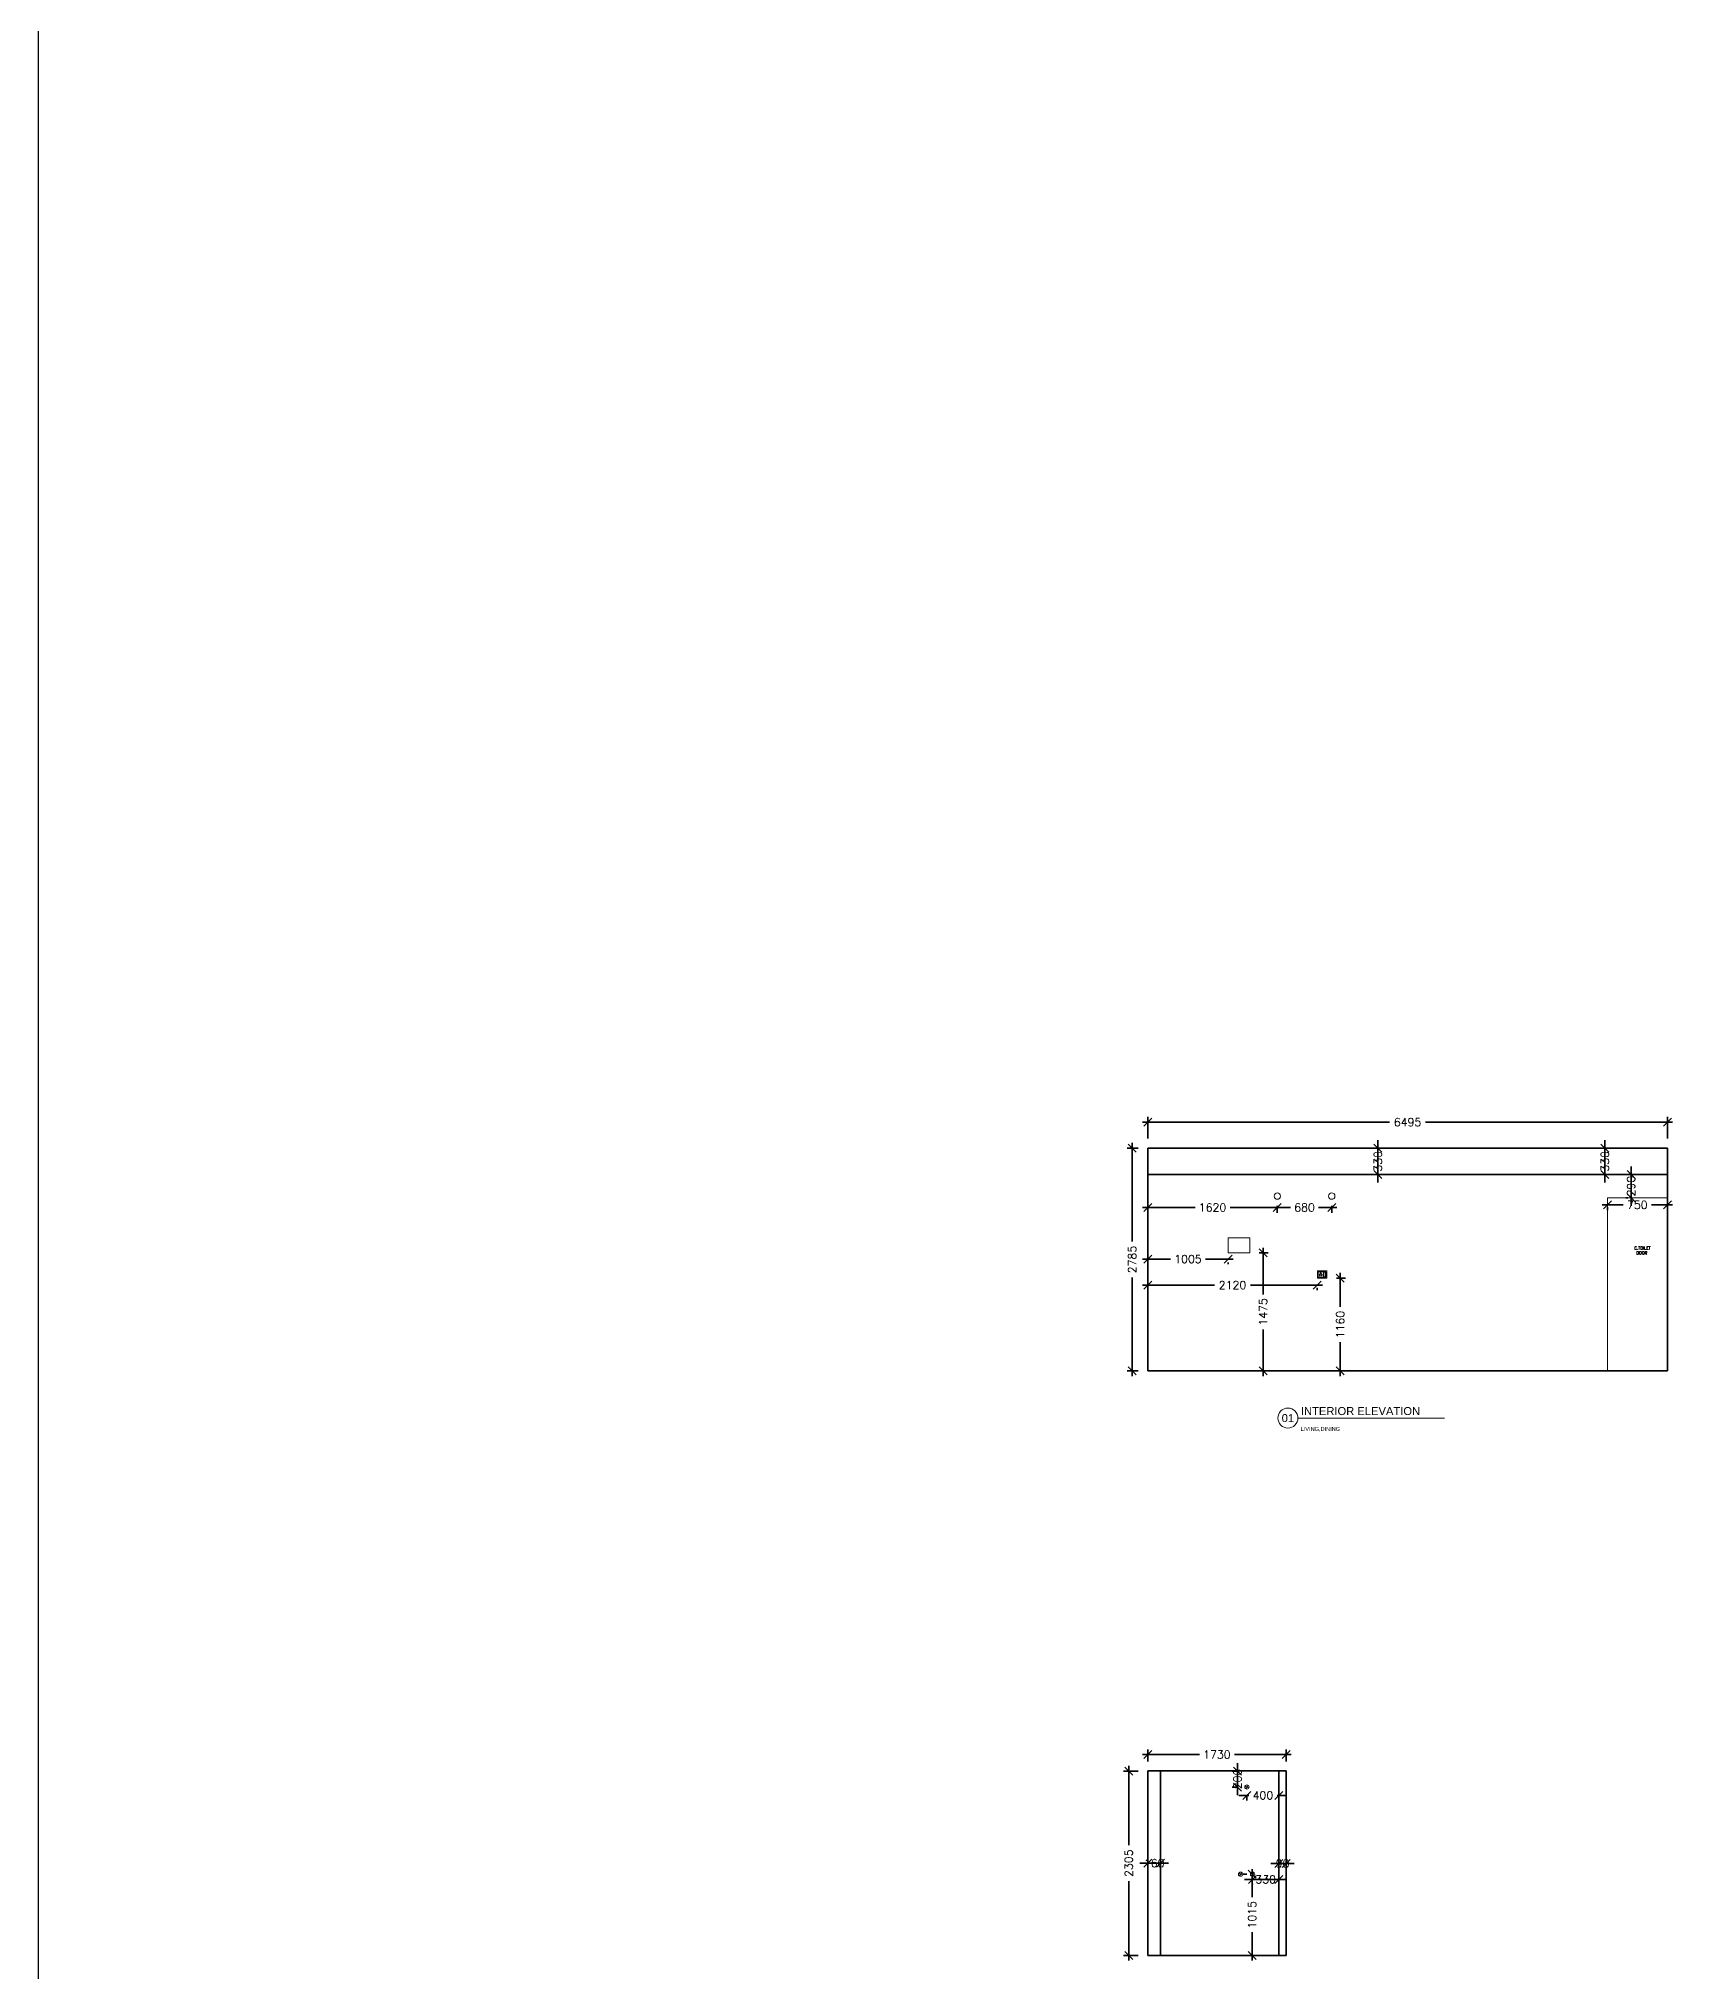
# Model space of a CAD drawing. Header units: millimetres. Extents: x -9330 to 74540, y -13540 to 80317.
# Drawn here: x -9330 to 11128, y 32005 to 56161 of the extents above; entities that cross this region are included whole.
import ezdxf
from ezdxf.enums import TextEntityAlignment as Align

# ---------------------------------------------------------------- set-up
doc = ezdxf.new("R2010")
doc.units = ezdxf.units.MM
for name, color, linetype, lineweight in [('ELIVATION', 255, 'Continuous', 18), ('LS_DR_Door', 34, 'Continuous', 5), ('LS_DR_ELECTRICAL', 1, 'Continuous', 0), ('LS_DR_Elivation', 7, 'Continuous', 35), ('LS_DR_Plumbing', 5, 'Continuous', 5), ('LS_DR_Symbol', 6, 'Continuous', 0)]:
    doc.layers.add(name, color=color, linetype=linetype, lineweight=lineweight)
doc.layers.add('LS_DR_TEXT', color=7, linetype='Continuous')
doc.styles.add('ROMANS', font='romans.shx')
doc.styles.get("Standard").update_dxf_attribs({"font": 'arial.ttf'})
doc.dimstyles.new('MD50', dxfattribs={"dimscale": 50, "dimtxt": 1.9, "dimasz": 1.3, "dimexe": 1.3, "dimexo": 2.38, "dimgap": 1, "dimtad": 1, "dimdec": 0, "dimzin": 3, "dimdsep": 46, "dimtxsty": 'ROMANS', "dimblk": 'OBLIQUE', "dimcen": -1.9, "dimdle": 1.3, "dimclrd": 150, "dimclre": 150, "dimclrt": 256, "dimadec": 0, "dimazin": 0, "dimtfac": 1, "dimtdec": 0, "dimtix": 1, "dimtmove": 2, "dimatfit": 3, "dimfxl": 1, "dimtolj": 1, "dimtzin": 3, "dimarcsym": 0})

# ---------------------------------------------------------------- blocks, each defined once
blk = doc.blocks.new('_Oblique')
at = {"color": 0, "linetype": 'ByBlock', "lineweight": -2}
blk.add_line((-0.5, -0.5), (0.5, 0.5), dxfattribs=at)
blk = doc.blocks.new('*D377')
at = {"layer": 'Defpoints', "color": 0, "ltscale": 0.25, "transparency": 16777216}
for p in [(4533, 42619), (4533, 42294), (11028, 42294)]:
    blk.add_point(p, dxfattribs=at)
at = {"layer": 'LS_DR_Elivation', "color": 5, "ltscale": 0.25, "transparency": 16777216}
for p, q in [((4468, 42619), (7557, 42619)), ((11093, 42619), (8004, 42619))]:
    blk.add_line(p, q, dxfattribs=at)
at = {"layer": 'LS_DR_Elivation', "color": 8, "ltscale": 0.25, "transparency": 16777216}
for p, q in [((4533, 42413), (4533, 42684)), ((11028, 42413), (11028, 42684))]:
    blk.add_line(p, q, dxfattribs=at)
at = {"layer": 'LS_DR_Elivation', "color": 5, "ltscale": 0.25, "transparency": 16777216, "xscale": 100, "yscale": 100, "zscale": 100, "rotation": 180}
blk.add_blockref('_Oblique', (4533, 42619), dxfattribs=at)
at = {"layer": 'LS_DR_Elivation', "color": 5, "ltscale": 0.25, "transparency": 16777216, "xscale": 100, "yscale": 100, "zscale": 100}
blk.add_blockref('_Oblique', (11028, 42619), dxfattribs=at)
at = {"layer": 'LS_DR_Elivation', "color": 1, "ltscale": 0.25, "transparency": 16777216, "insert": (7781, 42619), "char_height": 100, "attachment_point": 5, "style": 'ROMANS'}
blk.add_mtext('\\A1;6495', dxfattribs=at)
blk = doc.blocks.new('*D378')
at = {"layer": 'Defpoints', "color": 0, "ltscale": 0.25, "transparency": 16777216}
for p in [(4533, 42294), (4339, 39509), (4533, 39509)]:
    blk.add_point(p, dxfattribs=at)
at = {"layer": 'LS_DR_Elivation', "color": 8, "ltscale": 0.25, "transparency": 16777216}
for p, q in [((4414, 42294), (4274, 42294)), ((4414, 39509), (4274, 39509))]:
    blk.add_line(p, q, dxfattribs=at)
at = {"layer": 'LS_DR_Elivation', "color": 5, "ltscale": 0.25, "transparency": 16777216}
for p, q in [((4339, 42359), (4339, 41128)), ((4339, 39444), (4339, 40676))]:
    blk.add_line(p, q, dxfattribs=at)
at = {"layer": 'LS_DR_Elivation', "color": 5, "ltscale": 0.25, "transparency": 16777216, "xscale": 100, "yscale": 100, "zscale": 100}
for p, rotation in [((4339, 42294), 90), ((4339, 39509), 270)]:
    blk.add_blockref('_Oblique', p, dxfattribs=dict(at, rotation=rotation))
at = {"layer": 'LS_DR_Elivation', "color": 1, "ltscale": 0.25, "transparency": 16777216, "insert": (4339, 40902), "char_height": 100, "attachment_point": 5, "rotation": 90, "style": 'ROMANS'}
blk.add_mtext('\\A1;2785', dxfattribs=at)
blk = doc.blocks.new('*U6')
at = {"linetype": 'Continuous'}
blk.add_line((5, 0), (78.33, 0), dxfattribs=at)
blk.add_circle((0, 0), 5, dxfattribs=at)
at = {"color": 7}
blk.add_attdef('88', text='', height=4, dxfattribs=at).set_placement((0, 0), align=Align.MIDDLE_CENTER)
for tag, p, height in [('LABELNAME', (6.5, 1.5), 4), ('DES.LINE.01', (6.37, -3.27), 2), ('DES.LINE.02', (6.37, -6.39), 2)]:
    blk.add_attdef(tag, p, '', height=height, dxfattribs=at)
blk = doc.blocks.new('*D323')
at = {"layer": 'Defpoints', "color": 0, "ltscale": 0.25, "transparency": 16777216}
for p in [(10574, 41964), (10653, 41964), (10653, 41674)]:
    blk.add_point(p, dxfattribs=at)
at = {"layer": 'LS_DR_Elivation', "color": 5, "ltscale": 0.25, "transparency": 16777216}
for p, q in [((10574, 41964), (10574, 42064)), ((10574, 41674), (10574, 41964)), ((10574, 41674), (10574, 41574))]:
    blk.add_line(p, q, dxfattribs=at)
at = {"layer": 'LS_DR_Elivation', "color": 8, "ltscale": 0.25, "transparency": 16777216}
for p, q in [((10534, 41964), (10509, 41964)), ((10534, 41674), (10509, 41674))]:
    blk.add_line(p, q, dxfattribs=at)
at = {"layer": 'LS_DR_Elivation', "color": 5, "ltscale": 0.25, "transparency": 16777216, "xscale": 100, "yscale": 100, "zscale": 100}
for p, rotation in [((10574, 41964), 270), ((10574, 41674), 90)]:
    blk.add_blockref('_Oblique', p, dxfattribs=dict(at, rotation=rotation))
at = {"layer": 'LS_DR_Elivation', "color": 1, "ltscale": 0.25, "transparency": 16777216, "insert": (10574, 41819), "char_height": 100, "attachment_point": 5, "rotation": 90, "style": 'ROMANS'}
blk.add_mtext('\\A1;290', dxfattribs=at)
blk = doc.blocks.new('*D324')
at = {"layer": 'Defpoints', "color": 0, "ltscale": 0.25, "transparency": 16777216}
for p in [(10248, 42294), (10396, 42294), (10396, 41964)]:
    blk.add_point(p, dxfattribs=at)
at = {"layer": 'LS_DR_Elivation', "color": 8, "ltscale": 0.25, "transparency": 16777216}
for p, q in [((10277, 42294), (10183, 42294)), ((10277, 41964), (10183, 41964))]:
    blk.add_line(p, q, dxfattribs=at)
at = {"layer": 'LS_DR_Elivation', "color": 5, "ltscale": 0.25, "transparency": 16777216}
for p, q in [((10248, 42294), (10248, 42394)), ((10248, 41964), (10248, 42294)), ((10248, 41964), (10248, 41864))]:
    blk.add_line(p, q, dxfattribs=at)
at = {"layer": 'LS_DR_Elivation', "color": 5, "ltscale": 0.25, "transparency": 16777216, "xscale": 100, "yscale": 100, "zscale": 100}
for p, rotation in [((10248, 42294), 270), ((10248, 41964), 90)]:
    blk.add_blockref('_Oblique', p, dxfattribs=dict(at, rotation=rotation))
at = {"layer": 'LS_DR_Elivation', "color": 1, "ltscale": 0.25, "transparency": 16777216, "insert": (10248, 42129), "char_height": 100, "attachment_point": 5, "rotation": 90, "style": 'ROMANS'}
blk.add_mtext('\\A1;330', dxfattribs=at)
blk = doc.blocks.new('*D325')
at = {"layer": 'Defpoints', "color": 0, "ltscale": 0.25, "transparency": 16777216}
for p in [(10278, 41674), (10278, 41585), (11028, 41674)]:
    blk.add_point(p, dxfattribs=at)
at = {"layer": 'LS_DR_Elivation', "color": 5, "ltscale": 0.25, "transparency": 16777216}
for p, q in [((10213, 41585), (10475, 41585)), ((11093, 41585), (10832, 41585))]:
    blk.add_line(p, q, dxfattribs=at)
at = {"layer": 'LS_DR_Elivation', "color": 8, "ltscale": 0.25, "transparency": 16777216}
for p, q in [((10278, 41555), (10278, 41520)), ((11028, 41555), (11028, 41520))]:
    blk.add_line(p, q, dxfattribs=at)
at = {"layer": 'LS_DR_Elivation', "color": 5, "ltscale": 0.25, "transparency": 16777216, "xscale": 100, "yscale": 100, "zscale": 100, "rotation": 180}
blk.add_blockref('_Oblique', (10278, 41585), dxfattribs=at)
at = {"layer": 'LS_DR_Elivation', "color": 5, "ltscale": 0.25, "transparency": 16777216, "xscale": 100, "yscale": 100, "zscale": 100}
blk.add_blockref('_Oblique', (11028, 41585), dxfattribs=at)
at = {"layer": 'LS_DR_Elivation', "color": 1, "ltscale": 0.25, "transparency": 16777216, "insert": (10653, 41585), "char_height": 100, "attachment_point": 5, "style": 'ROMANS'}
blk.add_mtext('\\A1;750', dxfattribs=at)
blk = doc.blocks.new('15 amps socket')
at = {"layer": 'ELIVATION', "color": 1}
for p, q in [((27, -46), (30, -46)), ((30, -52), (27, -52)), ((30, -46), (30, -52)), ((52, -46), (49, -46)), ((49, -46), (49, -52)), ((49, -52), (52, -52))]:
    blk.add_line(p, q, dxfattribs=at)
blk.add_lwpolyline([(7, -4), (73, -4), (73, -70), (7, -70)], close=True, dxfattribs=at)
for centre, radius in [((26, -37), 3.64), ((53, -37), 3.04)]:
    blk.add_circle(centre, radius, dxfattribs=at)
for centre, radius, start, end in [((27, -49), 3.35, 85.0209, 274.9791), ((39, -22), 6.07, 298.955, 241.045), ((39, -30), 3.59, 144.944, 35.056), ((52, -49), 3.35, 265.0209, 94.9791)]:
    blk.add_arc(centre, radius, start, end, dxfattribs=at)
blk = doc.blocks.new('SWITCH')
at = {"layer": 'LS_DR_ELECTRICAL', "ltscale": 0.25}
for p, q in [((533533, 100225), (533505, 100225)), ((533505, 100159), (533505, 100225)), ((533533, 100159), (533505, 100159)), ((533529, 100221), (533509, 100221)), ((533509, 100163), (533509, 100221)), ((533529, 100163), (533509, 100163)), ((533529, 100221), (533529, 100163)), ((533533, 100225), (533533, 100159))]:
    blk.add_line(p, q, dxfattribs=at)
blk = doc.blocks.new('*D326')
at = {"layer": 'Defpoints', "color": 0, "ltscale": 0.25, "transparency": 16777216}
for p in [(7409, 42294), (7409, 42294), (7409, 41964)]:
    blk.add_point(p, dxfattribs=at)
at = {"layer": 'LS_DR_Elivation', "color": 8, "ltscale": 0.25, "transparency": 16777216}
for p, q in [((7290, 42294), (7344, 42294)), ((7290, 41964), (7344, 41964))]:
    blk.add_line(p, q, dxfattribs=at)
at = {"layer": 'LS_DR_Elivation', "color": 5, "ltscale": 0.25, "transparency": 16777216}
for p, q in [((7409, 42294), (7409, 42394)), ((7409, 41964), (7409, 42294)), ((7409, 41964), (7409, 41864))]:
    blk.add_line(p, q, dxfattribs=at)
at = {"layer": 'LS_DR_Elivation', "color": 5, "ltscale": 0.25, "transparency": 16777216, "xscale": 100, "yscale": 100, "zscale": 100}
for p, rotation in [((7409, 42294), 270), ((7409, 41964), 90)]:
    blk.add_blockref('_Oblique', p, dxfattribs=dict(at, rotation=rotation))
at = {"layer": 'LS_DR_Elivation', "color": 1, "ltscale": 0.25, "transparency": 16777216, "insert": (7409, 42129), "char_height": 100, "attachment_point": 5, "rotation": 90, "style": 'ROMANS'}
blk.add_mtext('\\A1;330', dxfattribs=at)
blk = doc.blocks.new('*D327')
at = {"layer": 'Defpoints', "color": 0, "ltscale": 0.25, "transparency": 16777216}
for p in [(4533, 41744), (6153, 41694), (6153, 41552)]:
    blk.add_point(p, dxfattribs=at)
at = {"layer": 'LS_DR_Elivation', "color": 5, "ltscale": 0.25, "transparency": 16777216}
for p, q in [((4468, 41552), (5124, 41552)), ((6218, 41552), (5562, 41552))]:
    blk.add_line(p, q, dxfattribs=at)
at = {"layer": 'LS_DR_Elivation', "color": 8, "ltscale": 0.25, "transparency": 16777216}
for p, q in [((4533, 41625), (4533, 41487)), ((6153, 41575), (6153, 41487))]:
    blk.add_line(p, q, dxfattribs=at)
at = {"layer": 'LS_DR_Elivation', "color": 5, "ltscale": 0.25, "transparency": 16777216, "xscale": 100, "yscale": 100, "zscale": 100, "rotation": 180}
blk.add_blockref('_Oblique', (4533, 41552), dxfattribs=at)
at = {"layer": 'LS_DR_Elivation', "color": 5, "ltscale": 0.25, "transparency": 16777216, "xscale": 100, "yscale": 100, "zscale": 100}
blk.add_blockref('_Oblique', (6153, 41552), dxfattribs=at)
at = {"layer": 'LS_DR_Elivation', "color": 1, "ltscale": 0.25, "transparency": 16777216, "insert": (5343, 41552), "char_height": 100, "attachment_point": 5, "style": 'ROMANS'}
blk.add_mtext('\\A1;1620', dxfattribs=at)
blk = doc.blocks.new('*D328')
at = {"layer": 'Defpoints', "color": 0, "ltscale": 0.25, "transparency": 16777216}
for p in [(6153, 41694), (6833, 41694), (6833, 41552)]:
    blk.add_point(p, dxfattribs=at)
at = {"layer": 'LS_DR_Elivation', "color": 5, "ltscale": 0.25, "transparency": 16777216}
for p, q in [((6088, 41552), (6317, 41552)), ((6898, 41552), (6669, 41552))]:
    blk.add_line(p, q, dxfattribs=at)
at = {"layer": 'LS_DR_Elivation', "color": 8, "ltscale": 0.25, "transparency": 16777216}
for p, q in [((6153, 41575), (6153, 41487)), ((6833, 41575), (6833, 41487))]:
    blk.add_line(p, q, dxfattribs=at)
at = {"layer": 'LS_DR_Elivation', "color": 5, "ltscale": 0.25, "transparency": 16777216, "xscale": 100, "yscale": 100, "zscale": 100, "rotation": 180}
blk.add_blockref('_Oblique', (6153, 41552), dxfattribs=at)
at = {"layer": 'LS_DR_Elivation', "color": 5, "ltscale": 0.25, "transparency": 16777216, "xscale": 100, "yscale": 100, "zscale": 100}
blk.add_blockref('_Oblique', (6833, 41552), dxfattribs=at)
at = {"layer": 'LS_DR_Elivation', "color": 1, "ltscale": 0.25, "transparency": 16777216, "insert": (6493, 41552), "char_height": 100, "attachment_point": 5, "style": 'ROMANS'}
blk.add_mtext('\\A1;680', dxfattribs=at)
blk = doc.blocks.new('*D329')
at = {"layer": 'Defpoints', "color": 0, "ltscale": 0.25, "transparency": 16777216}
for p in [(4533, 40902), (5538, 40984), (5538, 40908)]:
    blk.add_point(p, dxfattribs=at)
at = {"layer": 'LS_DR_Elivation', "color": 5, "ltscale": 0.25, "transparency": 16777216}
for p, q in [((4468, 40908), (4817, 40908)), ((5603, 40908), (5255, 40908))]:
    blk.add_line(p, q, dxfattribs=at)
at = {"layer": 'LS_DR_Elivation', "color": 8, "ltscale": 0.25, "transparency": 16777216}
for p, q in [((4533, 41021), (4533, 40973)), ((5538, 40865), (5538, 40843))]:
    blk.add_line(p, q, dxfattribs=at)
at = {"layer": 'LS_DR_Elivation', "color": 5, "ltscale": 0.25, "transparency": 16777216, "xscale": 100, "yscale": 100, "zscale": 100, "rotation": 180}
blk.add_blockref('_Oblique', (4533, 40908), dxfattribs=at)
at = {"layer": 'LS_DR_Elivation', "color": 5, "ltscale": 0.25, "transparency": 16777216, "xscale": 100, "yscale": 100, "zscale": 100}
blk.add_blockref('_Oblique', (5538, 40908), dxfattribs=at)
at = {"layer": 'LS_DR_Elivation', "color": 1, "ltscale": 0.25, "transparency": 16777216, "insert": (5036, 40908), "char_height": 100, "attachment_point": 5, "style": 'ROMANS'}
blk.add_mtext('\\A1;1005', dxfattribs=at)
blk = doc.blocks.new('*D330')
at = {"layer": 'Defpoints', "color": 0, "ltscale": 0.25, "transparency": 16777216}
for p in [(5808, 40984), (5808, 39509), (5974, 39509)]:
    blk.add_point(p, dxfattribs=at)
at = {"layer": 'LS_DR_Elivation', "color": 8, "ltscale": 0.25, "transparency": 16777216}
for p, q in [((5927, 40984), (6039, 40984)), ((5927, 39509), (6039, 39509))]:
    blk.add_line(p, q, dxfattribs=at)
at = {"layer": 'LS_DR_Elivation', "color": 5, "ltscale": 0.25, "transparency": 16777216}
for p, q in [((5974, 41049), (5974, 40466)), ((5974, 39444), (5974, 40028))]:
    blk.add_line(p, q, dxfattribs=at)
at = {"layer": 'LS_DR_Elivation', "color": 5, "ltscale": 0.25, "transparency": 16777216, "xscale": 100, "yscale": 100, "zscale": 100}
for p, rotation in [((5974, 40984), 90), ((5974, 39509), 270)]:
    blk.add_blockref('_Oblique', p, dxfattribs=dict(at, rotation=rotation))
at = {"layer": 'LS_DR_Elivation', "color": 1, "ltscale": 0.25, "transparency": 16777216, "insert": (5974, 40247), "char_height": 100, "attachment_point": 5, "rotation": 90, "style": 'ROMANS'}
blk.add_mtext('\\A1;1475', dxfattribs=at)
blk = doc.blocks.new('*D331')
at = {"layer": 'Defpoints', "color": 0, "ltscale": 0.25, "transparency": 16777216}
for p in [(4533, 40669), (4533, 40582), (6653, 40669)]:
    blk.add_point(p, dxfattribs=at)
at = {"layer": 'LS_DR_Elivation', "color": 5, "ltscale": 0.25, "transparency": 16777216}
for p, q in [((4468, 40582), (5367, 40582)), ((6718, 40582), (5819, 40582))]:
    blk.add_line(p, q, dxfattribs=at)
at = {"layer": 'LS_DR_Elivation', "color": 8, "ltscale": 0.25, "transparency": 16777216}
for p, q in [((4533, 40550), (4533, 40517)), ((6653, 40550), (6653, 40517))]:
    blk.add_line(p, q, dxfattribs=at)
at = {"layer": 'LS_DR_Elivation', "color": 5, "ltscale": 0.25, "transparency": 16777216, "xscale": 100, "yscale": 100, "zscale": 100, "rotation": 180}
blk.add_blockref('_Oblique', (4533, 40582), dxfattribs=at)
at = {"layer": 'LS_DR_Elivation', "color": 5, "ltscale": 0.25, "transparency": 16777216, "xscale": 100, "yscale": 100, "zscale": 100}
blk.add_blockref('_Oblique', (6653, 40582), dxfattribs=at)
at = {"layer": 'LS_DR_Elivation', "color": 1, "ltscale": 0.25, "transparency": 16777216, "insert": (5593, 40582), "char_height": 100, "attachment_point": 5, "style": 'ROMANS'}
blk.add_mtext('\\A1;2120', dxfattribs=at)
blk = doc.blocks.new('*D332')
at = {"layer": 'Defpoints', "color": 0, "ltscale": 0.25, "transparency": 16777216}
for p in [(6773, 40669), (6773, 39509), (6939, 39509)]:
    blk.add_point(p, dxfattribs=at)
at = {"layer": 'LS_DR_Elivation', "color": 8, "ltscale": 0.25, "transparency": 16777216}
for p, q in [((6892, 40669), (7004, 40669)), ((6892, 39509), (7004, 39509))]:
    blk.add_line(p, q, dxfattribs=at)
at = {"layer": 'LS_DR_Elivation', "color": 5, "ltscale": 0.25, "transparency": 16777216}
for p, q in [((6939, 40734), (6939, 40309)), ((6939, 39444), (6939, 39870))]:
    blk.add_line(p, q, dxfattribs=at)
at = {"layer": 'LS_DR_Elivation', "color": 5, "ltscale": 0.25, "transparency": 16777216, "xscale": 100, "yscale": 100, "zscale": 100}
for p, rotation in [((6939, 40669), 90), ((6939, 39509), 270)]:
    blk.add_blockref('_Oblique', p, dxfattribs=dict(at, rotation=rotation))
at = {"layer": 'LS_DR_Elivation', "color": 1, "ltscale": 0.25, "transparency": 16777216, "insert": (6939, 40089), "char_height": 100, "attachment_point": 5, "rotation": 90, "style": 'ROMANS'}
blk.add_mtext('\\A1;1160', dxfattribs=at)
blk = doc.blocks.new('*D318')
at = {"layer": 'Defpoints', "color": 0, "ltscale": 0.25, "transparency": 16777216}
for p in [(6263, 34715), (4533, 34509), (6263, 34509)]:
    blk.add_point(p, dxfattribs=at)
at = {"layer": 'LS_DR_Elivation', "color": 5, "ltscale": 0.25, "transparency": 16777216}
for p, q in [((4468, 34715), (5179, 34715)), ((6328, 34715), (5617, 34715))]:
    blk.add_line(p, q, dxfattribs=at)
at = {"layer": 'LS_DR_Elivation', "color": 8, "ltscale": 0.25, "transparency": 16777216}
for p, q in [((4533, 34628), (4533, 34780)), ((6263, 34628), (6263, 34780))]:
    blk.add_line(p, q, dxfattribs=at)
at = {"layer": 'LS_DR_Elivation', "color": 5, "ltscale": 0.25, "transparency": 16777216, "xscale": 100, "yscale": 100, "zscale": 100, "rotation": 180}
blk.add_blockref('_Oblique', (4533, 34715), dxfattribs=at)
at = {"layer": 'LS_DR_Elivation', "color": 5, "ltscale": 0.25, "transparency": 16777216, "xscale": 100, "yscale": 100, "zscale": 100}
blk.add_blockref('_Oblique', (6263, 34715), dxfattribs=at)
at = {"layer": 'LS_DR_Elivation', "color": 1, "ltscale": 0.25, "transparency": 16777216, "insert": (5398, 34715), "char_height": 100, "attachment_point": 5, "style": 'ROMANS'}
blk.add_mtext('\\A1;1730', dxfattribs=at)
blk = doc.blocks.new('*D319')
at = {"layer": 'Defpoints', "color": 0, "ltscale": 0.25, "transparency": 16777216}
for p in [(4533, 34509), (4295, 32204), (4533, 32204)]:
    blk.add_point(p, dxfattribs=at)
at = {"layer": 'LS_DR_Elivation', "color": 5, "ltscale": 0.25, "transparency": 16777216}
for p, q in [((4295, 34574), (4295, 33583)), ((4295, 32139), (4295, 33131))]:
    blk.add_line(p, q, dxfattribs=at)
at = {"layer": 'LS_DR_Elivation', "color": 8, "ltscale": 0.25, "transparency": 16777216}
for p, q in [((4414, 34509), (4230, 34509)), ((4414, 32204), (4230, 32204))]:
    blk.add_line(p, q, dxfattribs=at)
at = {"layer": 'LS_DR_Elivation', "color": 5, "ltscale": 0.25, "transparency": 16777216, "xscale": 100, "yscale": 100, "zscale": 100}
for p, rotation in [((4295, 34509), 90), ((4295, 32204), 270)]:
    blk.add_blockref('_Oblique', p, dxfattribs=dict(at, rotation=rotation))
at = {"layer": 'LS_DR_Elivation', "color": 1, "ltscale": 0.25, "transparency": 16777216, "insert": (4295, 33357), "char_height": 100, "attachment_point": 5, "rotation": 90, "style": 'ROMANS'}
blk.add_mtext('\\A1;2305', dxfattribs=at)
blk = doc.blocks.new('*D339')
at = {"layer": 'Defpoints', "color": 0, "ltscale": 0.25, "transparency": 16777216}
for p in [(6173, 33352), (6173, 33247), (6263, 33247)]:
    blk.add_point(p, dxfattribs=at)
at = {"layer": 'LS_DR_Elivation', "color": 5, "ltscale": 0.25, "transparency": 16777216}
for p, q in [((6173, 33352), (6073, 33352)), ((6263, 33352), (6173, 33352)), ((6263, 33352), (6363, 33352))]:
    blk.add_line(p, q, dxfattribs=at)
at = {"layer": 'LS_DR_Elivation', "color": 8, "ltscale": 0.25, "transparency": 16777216}
for p, q in [((6173, 33366), (6173, 33417)), ((6263, 33366), (6263, 33417))]:
    blk.add_line(p, q, dxfattribs=at)
at = {"layer": 'LS_DR_Elivation', "color": 5, "ltscale": 0.25, "transparency": 16777216, "xscale": 100, "yscale": 100, "zscale": 100}
blk.add_blockref('_Oblique', (6173, 33352), dxfattribs=at)
at = {"layer": 'LS_DR_Elivation', "color": 5, "ltscale": 0.25, "transparency": 16777216, "xscale": 100, "yscale": 100, "zscale": 100, "rotation": 180}
blk.add_blockref('_Oblique', (6263, 33352), dxfattribs=at)
at = {"layer": 'LS_DR_Elivation', "color": 1, "ltscale": 0.25, "transparency": 16777216, "insert": (6218, 33352), "char_height": 100, "attachment_point": 5, "style": 'ROMANS'}
blk.add_mtext('\\A1;90', dxfattribs=at)
blk = doc.blocks.new('*D341')
at = {"layer": 'Defpoints', "color": 0, "ltscale": 0.25, "transparency": 16777216}
for p in [(5773, 34309), (6173, 34309), (6173, 34205)]:
    blk.add_point(p, dxfattribs=at)
at = {"layer": 'LS_DR_Elivation', "color": 5, "ltscale": 0.25, "transparency": 16777216}
for p, q in [((5773, 34205), (5673, 34205)), ((5773, 34205), (5795, 34205)), ((6173, 34205), (6152, 34205)), ((6173, 34205), (6273, 34205))]:
    blk.add_line(p, q, dxfattribs=at)
at = {"layer": 'LS_DR_Elivation', "color": 8, "ltscale": 0.25, "transparency": 16777216}
for p, q in [((5773, 34190), (5773, 34140)), ((6173, 34190), (6173, 34140))]:
    blk.add_line(p, q, dxfattribs=at)
at = {"layer": 'LS_DR_Elivation', "color": 5, "ltscale": 0.25, "transparency": 16777216, "xscale": 100, "yscale": 100, "zscale": 100}
blk.add_blockref('_Oblique', (5773, 34205), dxfattribs=at)
at = {"layer": 'LS_DR_Elivation', "color": 5, "ltscale": 0.25, "transparency": 16777216, "xscale": 100, "yscale": 100, "zscale": 100, "rotation": 180}
blk.add_blockref('_Oblique', (6173, 34205), dxfattribs=at)
at = {"layer": 'LS_DR_Elivation', "color": 1, "ltscale": 0.25, "transparency": 16777216, "insert": (5973, 34205), "char_height": 100, "attachment_point": 5, "style": 'ROMANS'}
blk.add_mtext('\\A1;400', dxfattribs=at)
blk = doc.blocks.new('*D342')
at = {"layer": 'Defpoints', "color": 0, "ltscale": 0.25, "transparency": 16777216}
for p in [(5655, 34509), (5773, 34509), (5773, 34309)]:
    blk.add_point(p, dxfattribs=at)
at = {"layer": 'LS_DR_Elivation', "color": 5, "ltscale": 0.25, "transparency": 16777216}
for p, q in [((5655, 34509), (5655, 34609)), ((5655, 34309), (5655, 34509)), ((5655, 34309), (5655, 34209))]:
    blk.add_line(p, q, dxfattribs=at)
at = {"layer": 'LS_DR_Elivation', "color": 8, "ltscale": 0.25, "transparency": 16777216}
for p, q in [((5654, 34509), (5590, 34509)), ((5654, 34309), (5590, 34309))]:
    blk.add_line(p, q, dxfattribs=at)
at = {"layer": 'LS_DR_Elivation', "color": 5, "ltscale": 0.25, "transparency": 16777216, "xscale": 100, "yscale": 100, "zscale": 100}
for p, rotation in [((5655, 34509), 270), ((5655, 34309), 90)]:
    blk.add_blockref('_Oblique', p, dxfattribs=dict(at, rotation=rotation))
at = {"layer": 'LS_DR_Elivation', "color": 1, "ltscale": 0.25, "transparency": 16777216, "insert": (5655, 34409), "char_height": 100, "attachment_point": 5, "rotation": 90, "style": 'ROMANS'}
blk.add_mtext('\\A1;200', dxfattribs=at)
blk = doc.blocks.new('*D343')
at = {"layer": 'Defpoints', "color": 0, "ltscale": 0.25, "transparency": 16777216}
for p in [(5843, 33220), (6173, 33220), (6173, 33155)]:
    blk.add_point(p, dxfattribs=at)
at = {"layer": 'LS_DR_Elivation', "color": 5, "ltscale": 0.25, "transparency": 16777216}
for p, q in [((5843, 33155), (5743, 33155)), ((5843, 33155), (6173, 33155)), ((6173, 33155), (6273, 33155))]:
    blk.add_line(p, q, dxfattribs=at)
at = {"layer": 'LS_DR_Elivation', "color": 8, "ltscale": 0.25, "transparency": 16777216}
for p, q in [((5843, 33101), (5843, 33090)), ((6173, 33101), (6173, 33090))]:
    blk.add_line(p, q, dxfattribs=at)
at = {"layer": 'LS_DR_Elivation', "color": 5, "ltscale": 0.25, "transparency": 16777216, "xscale": 100, "yscale": 100, "zscale": 100}
blk.add_blockref('_Oblique', (5843, 33155), dxfattribs=at)
at = {"layer": 'LS_DR_Elivation', "color": 5, "ltscale": 0.25, "transparency": 16777216, "xscale": 100, "yscale": 100, "zscale": 100, "rotation": 180}
blk.add_blockref('_Oblique', (6173, 33155), dxfattribs=at)
at = {"layer": 'LS_DR_Elivation', "color": 1, "ltscale": 0.25, "transparency": 16777216, "insert": (6008, 33155), "char_height": 100, "attachment_point": 5, "style": 'ROMANS'}
blk.add_mtext('\\A1;330', dxfattribs=at)
blk = doc.blocks.new('*D344')
at = {"layer": 'Defpoints', "color": 0, "ltscale": 0.25, "transparency": 16777216}
for p in [(5843, 33219), (5837, 32204), (5843, 32204)]:
    blk.add_point(p, dxfattribs=at)
at = {"layer": 'LS_DR_Elivation', "color": 8, "ltscale": 0.25, "transparency": 16777216}
for p, q in [((5724, 33219), (5772, 33219)), ((5724, 32204), (5772, 32204))]:
    blk.add_line(p, q, dxfattribs=at)
at = {"layer": 'LS_DR_Elivation', "color": 5, "ltscale": 0.25, "transparency": 16777216}
for p, q in [((5837, 33284), (5837, 32931)), ((5837, 32139), (5837, 32493))]:
    blk.add_line(p, q, dxfattribs=at)
at = {"layer": 'LS_DR_Elivation', "color": 5, "ltscale": 0.25, "transparency": 16777216, "xscale": 100, "yscale": 100, "zscale": 100}
for p, rotation in [((5837, 33219), 90), ((5837, 32204), 270)]:
    blk.add_blockref('_Oblique', p, dxfattribs=dict(at, rotation=rotation))
at = {"layer": 'LS_DR_Elivation', "color": 1, "ltscale": 0.25, "transparency": 16777216, "insert": (5837, 32712), "char_height": 100, "attachment_point": 5, "rotation": 90, "style": 'ROMANS'}
blk.add_mtext('\\A1;1015', dxfattribs=at)
blk = doc.blocks.new('*D349')
at = {"layer": 'Defpoints', "color": 0, "ltscale": 0.25, "transparency": 16777216}
for p in [(4533, 33357), (4533, 33357), (4693, 33357)]:
    blk.add_point(p, dxfattribs=at)
at = {"layer": 'LS_DR_Elivation', "color": 5, "ltscale": 0.25, "transparency": 16777216}
for p, q in [((4533, 33357), (4433, 33357)), ((4693, 33357), (4533, 33357)), ((4693, 33357), (4793, 33357))]:
    blk.add_line(p, q, dxfattribs=at)
at = {"layer": 'LS_DR_Elivation', "color": 8, "ltscale": 0.25, "transparency": 16777216}
for p, q in [((4533, 33476), (4533, 33422)), ((4693, 33476), (4693, 33422))]:
    blk.add_line(p, q, dxfattribs=at)
at = {"layer": 'LS_DR_Elivation', "color": 5, "ltscale": 0.25, "transparency": 16777216, "xscale": 100, "yscale": 100, "zscale": 100}
blk.add_blockref('_Oblique', (4533, 33357), dxfattribs=at)
at = {"layer": 'LS_DR_Elivation', "color": 5, "ltscale": 0.25, "transparency": 16777216, "xscale": 100, "yscale": 100, "zscale": 100, "rotation": 180}
blk.add_blockref('_Oblique', (4693, 33357), dxfattribs=at)
at = {"layer": 'LS_DR_Elivation', "color": 1, "ltscale": 0.25, "transparency": 16777216, "insert": (4613, 33357), "char_height": 100, "attachment_point": 5, "style": 'ROMANS'}
blk.add_mtext('\\A1;160', dxfattribs=at)

msp = doc.modelspace()

# ---------------------------------------------------------------- linework, layer by layer
msp.add_lwpolyline([(-9330.2, 80316.8), (74539.8, 80316.8), (74539.8, -13540.1), (-9330.2, -13540.1)], close=True)
at = {"layer": 'LS_DR_Door', "ltscale": 0.25}
for q in [(10278.2, 39509.5), (11028.2, 41674.5)]:
    msp.add_line((10278.2, 41674.5), q, dxfattribs=at)
at = {"layer": 'LS_DR_ELECTRICAL', "ltscale": 0.25}
for p, q in [((5538.2, 40984.5), (5538.2, 41174.5)), ((5538.2, 41174.5), (5808.2, 41174.5)), ((5808.2, 40984.5), (5808.2, 41174.5)), ((5538.2, 40984.5), (5808.2, 40984.5))]:
    msp.add_line(p, q, dxfattribs=at)
msp.add_lwpolyline([(6653.2, 40669.5), (6773.2, 40669.5), (6773.2, 40759.5), (6653.2, 40759.5)], close=True, dxfattribs=at)
msp.add_lwpolyline([(6653.2, 40669.5), (6773.2, 40669.5), (6773.2, 40759.5), (6653.2, 40759.5)], close=True, dxfattribs=at)
msp.add_lwpolyline([(6653.2, 40669.5), (6773.2, 40669.5), (6773.2, 40759.5), (6653.2, 40759.5)], close=True, dxfattribs=at)
msp.add_lwpolyline([(6653.2, 40669.5), (6773.2, 40669.5), (6773.2, 40759.5), (6653.2, 40759.5)], close=True, dxfattribs=at)
at = {"layer": 'LS_DR_ELECTRICAL'}
for centre in [(6153.2, 41694.5), (6833.2, 41694.5)]:
    msp.add_circle(centre, 40, dxfattribs=at)
at = {"layer": 'LS_DR_Elivation', "color": 9, "ltscale": 0.25, "true_color": 0xc7c8ca}
for p, q in [((4533.2, 39509.5), (4533.2, 42294.5)), ((4533.2, 42294.5), (11028.2, 42294.5)), ((11028.2, 42294.5), (11028.2, 39509.5)), ((4533.2, 41964.5), (11028.2, 41964.5)), ((4533.2, 39509.5), (11028.2, 39509.5)), ((4533.2, 32204.5), (4533.2, 34509.5)), ((4533.2, 34509.5), (6263.2, 34509.5)), ((4693.2, 32204.5), (4693.2, 34509.5)), ((6173.2, 34509.5), (6173.2, 32204.5)), ((6263.2, 34509.5), (6263.2, 32204.5)), ((4533.2, 32204.5), (6263.2, 32204.5))]:
    msp.add_line(p, q, dxfattribs=at)
at = {"layer": 'LS_DR_Plumbing', "ltscale": 0.25}
for p, q in [((5797.5, 34298.6), (5749.1, 34321.1)), ((5797.5, 34298.6), (5749.1, 34321.1)), ((5758.6, 34287.1), (5787.7, 34331.8)), ((5758.6, 34287.1), (5787.7, 34331.8)), ((5717.5, 33208.6), (5669.1, 33231.1)), ((5717.5, 33208.6), (5669.1, 33231.1)), ((5678.6, 33197.1), (5707.7, 33241.8)), ((5678.6, 33197.1), (5707.7, 33241.8)), ((5867.5, 33208.6), (5819.1, 33231.1)), ((5867.5, 33208.6), (5819.1, 33231.1)), ((5828.6, 33197.1), (5857.7, 33241.8)), ((5828.6, 33197.1), (5857.7, 33241.8))]:
    msp.add_line(p, q, dxfattribs=at)
at = {"layer": 'LS_DR_Plumbing'}
for centre in [(5773.2, 34309.5), (5773.2, 34309.5), (5693.2, 33219.5), (5693.2, 33219.5), (5843.2, 33219.5), (5843.2, 33219.5)]:
    msp.add_circle(centre, 26.7, dxfattribs=at)

# ---------------------------------------------------------------- block references
at = {"layer": 'LS_DR_ELECTRICAL', "ltscale": 0.25}
for name, p in [('15 amps socket', (6656.5, 40752)), ('15 amps socket', (6656.5, 40752)), ('15 amps socket', (6656.5, 40752)), ('15 amps socket', (6656.5, 40752)), ('SWITCH', (-526774.8, -59476.9)), ('SWITCH', (-526774.8, -59476.9)), ('SWITCH', (-526774.8, -59476.9)), ('SWITCH', (-526774.8, -59476.9))]:
    msp.add_blockref(name, p, dxfattribs=at)
at = {"layer": 'LS_DR_Symbol', "ltscale": 0.25}
ref = msp.add_blockref('*U6', (6285.1, 38920.5), dxfattribs=dict(at, xscale=25, yscale=25, zscale=25))
ref.add_attrib('88', '01', dxfattribs={"layer": '0', "color": 7, "height": 100}).set_placement((6285.1, 38920.5), align=Align.MIDDLE_CENTER)
ref.add_attrib('LABELNAME', 'INTERIOR ELEVATION ', (6447.6, 38958), dxfattribs={"layer": '0', "color": 7, "height": 100})
ref.add_attrib('DES.LINE.01', 'LIVING,DINING', (6444.5, 38759.5), dxfattribs={"layer": '0', "color": 7, "height": 50})

# ---------------------------------------------------------------- texts
at = {"layer": 'LS_DR_TEXT', "ltscale": 0.25, "insert": (10590.4, 41064.3), "char_height": 36.9, "attachment_point": 1, "style": 'ROMANS'}
msp.add_mtext_dynamic_manual_height_columns(' C.TOILET\\P  DOOR', width=464.446, gutter_width=359.4, heights=[0], dxfattribs=at)

# ---------------------------------------------------------------- dimensions: what is measured, and where the dimension line sits
at = {"layer": 'LS_DR_Elivation', "color": 9, "ltscale": 0.25, "true_color": 0xc7c8ca}
for base, p1, p2, picture, middle in [((4533.2, 42619.5), (11028.2, 42294.5), (4533.2, 42294.5), '*D377', (7780.7, 42619.5)), ((6153.2, 41552.5), (4533.2, 41743.8), (6153.2, 41694.5), '*D327', (5343.2, 41552.5)), ((6833.2, 41552.5), (6153.2, 41694.5), (6833.2, 41694.5), '*D328', (6493.2, 41552.5)), ((10278.2, 41585.5), (11028.2, 41674.5), (10278.2, 41674.5), '*D325', (10653.2, 41585.5)), ((5538.2, 40908.5), (4533.2, 40902), (5538.2, 40984.5), '*D329', (5035.7, 40908.5)), ((4533.2, 40582.5), (6653.2, 40669.5), (4533.2, 40669.5), '*D331', (5593.2, 40582.5)), ((6263.2, 34715.5), (4533.2, 34509.5), (6263.2, 34509.5), '*D318', (5398.2, 34715.5)), ((6173.2, 34205), (5773.2, 34309.5), (6173.2, 34309.5), '*D341', (5973.2, 34205)), ((4533.2, 33357), (4693.2, 33357), (4533.2, 33357), '*D349', (4613.2, 33357)), ((6173.2, 33352), (6263.2, 33247.5), (6173.2, 33247.5), '*D339', (6218.2, 33352)), ((6173.2, 33155), (5843.3, 33219.8), (6173.2, 33219.8), '*D343', (6008.3, 33155))]:
    dim = msp.add_linear_dim(base=base, p1=p1, p2=p2, dimstyle='MD50', override={"dimtxt": 2, "dimasz": 2, "dimtad": 0, "dimclrd": 5, "dimclre": 8, "dimclrt": 1, "dimfxl": 30, "dimlwd": 65535, "dimlwe": 65535, "dimarcsym": 2}, dxfattribs=at)
    dim.commit()
    dim.dimension.update_dxf_attribs({"geometry": picture, "text_midpoint": middle})
for base, p1, p2, picture, middle in [((4339.2, 39509.5), (4533.2, 42294.5), (4533.2, 39509.5), '*D378', (4339.2, 40902)), ((7408.7, 42294.5), (7408.7, 41964.5), (7408.7, 42294.5), '*D326', (7408.7, 42129.5)), ((10248.2, 42294.5), (10396.2, 41964.5), (10396.2, 42294.5), '*D324', (10248.2, 42129.5)), ((10574.2, 41964.5), (10653.2, 41674.5), (10653.2, 41964.5), '*D323', (10574.2, 41819.5)), ((5973.7, 39509.5), (5808.2, 40984.5), (5808.2, 39509.5), '*D330', (5973.7, 40247)), ((6938.7, 39509.5), (6773.2, 40669.5), (6773.2, 39509.5), '*D332', (6938.7, 40089.5)), ((4295.2, 32204.5), (4533.2, 34509.5), (4533.2, 32204.5), '*D319', (4295.2, 33357)), ((5654.7, 34509.5), (5773.2, 34309.5), (5773.2, 34509.5), '*D342', (5654.7, 34409.5)), ((5836.7, 32204.5), (5843.2, 33219.5), (5843.2, 32204.5), '*D344', (5836.7, 32712))]:
    dim = msp.add_linear_dim(base=base, p1=p1, p2=p2, angle=90, dimstyle='MD50', override={"dimtxt": 2, "dimasz": 2, "dimtad": 0, "dimclrd": 5, "dimclre": 8, "dimclrt": 1, "dimfxl": 30, "dimlwd": 65535, "dimlwe": 65535, "dimarcsym": 2}, dxfattribs=at)
    dim.commit()
    dim.dimension.update_dxf_attribs({"geometry": picture, "text_midpoint": middle})

doc.saveas('drawing.dxf')
